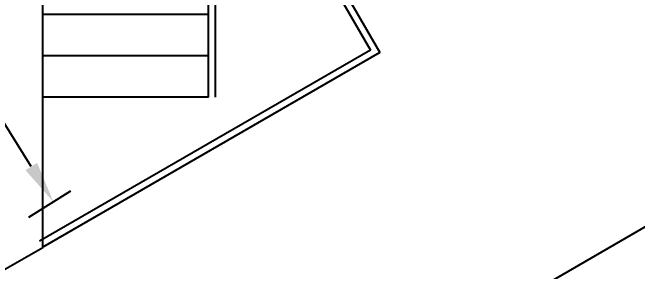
# Model space of a CAD drawing. Extents: x 8365 to 8547, y -347 to -272.
# Drawn here: x 8492.829 to 8497.351, y -300.796 to -298.922 of the extents above; entities that cross this region are included whole.
import ezdxf

# ---------------------------------------------------------------- set-up
doc = ezdxf.new("R2010")
doc.units = 0
doc.layers.get('DEFPOINTS').update_dxf_attribs({"linetype": 'CONTINUOUS'})
doc.layers.add('1', color=7, linetype='CONTINUOUS')
doc.styles.add('ROMANS', font='ROMANS')
doc.dimstyles.get("Standard").update_dxf_attribs({"dimtxt": 2.5, "dimasz": 2.5, "dimexe": 1.25, "dimexo": 0.625, "dimtad": 1, "dimcen": 2.5, "dimazin": 3, "dimtfac": 1, "dimtmove": 0, "dimatfit": 3})

# ---------------------------------------------------------------- blocks, each defined once
blk = doc.blocks.new('*D62')
at = {"layer": '1', "color": 0, "linetype": 'CONTINUOUS'}
for p, q in [((8486.4719, -290.0587), (8486.7771, -289.8677)), ((8492.9647, -300.0368), (8486.8091, -290.2016)), ((8492.9459, -300.4025), (8493.2511, -300.2115))]:
    blk.add_line(p, q, dxfattribs=at)
for points in [[(8486.7667, -290.2281), (8486.8515, -290.175), (8486.6499, -289.9473)], [(8492.9224, -300.0633), (8493.0071, -300.0102), (8493.1239, -300.2911)]]:
    blk.add_solid(points, dxfattribs=at)
at = {"layer": 'DEFPOINTS', "color": 0, "linetype": 'CONTINUOUS'}
for p in [(8486.6499, -289.9473), (8486.3447, -290.1383), (8492.8187, -300.4821)]:
    blk.add_point(p, dxfattribs=at)
at = {"layer": '1', "color": 7, "linetype": 'CONTINUOUS', "style": 'ROMANS'}
blk.add_text('12203', height=0.3, rotation=122.0417, dxfattribs=at).set_placement((8490.1569, -295.8333))

msp = doc.modelspace()

# ---------------------------------------------------------------- linework, layer by layer
at = {"layer": '1', "color": 1, "linetype": 'CONTINUOUS'}
for p, q in [((8493.0487, -300.6206), (8493.0487, -296.7504)), ((8494.2474, -297.065), (8495.4874, -299.2127)), ((8494.2474, -299.5358), (8494.2474, -297.065)), ((8494.2974, -299.5358), (8494.2974, -297.2516)), ((8494.2974, -297.2516), (8495.4191, -299.1944)), ((8494.2474, -298.9358), (8493.0474, -298.9358)), ((8495.4191, -299.1944), (8493.0237, -300.5773)), ((8494.2474, -299.2358), (8493.0474, -299.2358)), ((8495.4874, -299.2127), (8493.0487, -300.6206)), ((8494.2474, -299.5358), (8493.0474, -299.5358)), ((8491.1696, -304.0727), (8498.3783, -299.9107)), ((8489.0627, -302.922), (8493.0474, -300.6214))]:
    msp.add_line(p, q, dxfattribs=at)

# ---------------------------------------------------------------- dimensions: what is measured, and where the dimension line sits
at = {"layer": '1', "color": 7, "linetype": 'CONTINUOUS'}
dim = msp.add_linear_dim(base=(8486.6499, -289.9473), p1=(8492.8187, -300.4821), p2=(8486.3447, -290.1383), angle=122.0417, dimstyle='Standard', dxfattribs=at)
dim.commit()
dim.dimension.update_dxf_attribs({"geometry": '*D62', "text_midpoint": (8489.8937, -295.13), "dimtype": 161})

doc.saveas('drawing.dxf')
